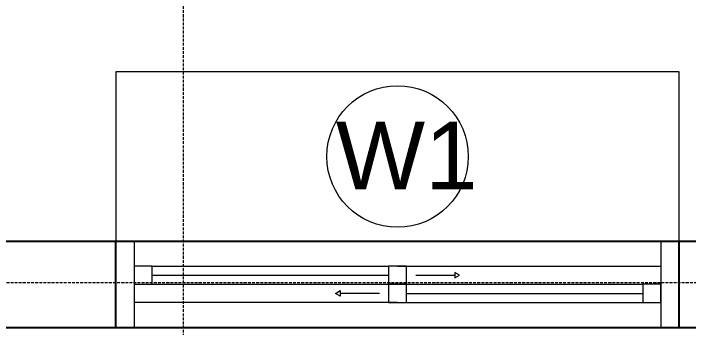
# Model space of a CAD drawing. Header units: millimetres. Extents: x -425671 to 598394, y -194194 to 343585.
# Drawn here: x 49701 to 51499, y 166192 to 167027 of the extents above; entities that cross this region are included whole.
import ezdxf

# ---------------------------------------------------------------- set-up
doc = ezdxf.new("R2010")
doc.units = ezdxf.units.MM
for name, pattern in [('ACAD_ISO10W100', [18, 12, -3, 0, -3]), ('DOT3', [0.06, 0, -0.06]), ('HIDDEN', [9.525, 6.35, -3.175])]:
    doc.linetypes.add(name, pattern=pattern)
for name, color, linetype, lineweight in [('230mm Wall', 250, 'Continuous', 25), ('Centre line', 30, 'Continuous', 9), ('Hidden', 250, 'Continuous', 5), ('TEXT', 30, 'DOT3', 9), ('window', 250, 'Continuous', 13)]:
    doc.layers.add(name, color=color, linetype=linetype, lineweight=lineweight)
doc.styles.get("Standard").update_dxf_attribs({"font": 'arial.ttf'})

# ---------------------------------------------------------------- blocks, each defined once
blk = doc.blocks.new('WINODO1')
at = {"layer": 'window', "linetype": 'Continuous'}
for p, q in [((2471212539.7, 936769700.1), (2471212491.3, 936769700.1)), ((2471212491.3, 936769700.1), (2471212491.3, 936769470.1)), ((2471212539.7, 936769700.1), (2471212539.7, 936769470.1)), ((2471213991.3, 936769700.1), (2471213942.9, 936769700.1)), ((2471213942.9, 936769700.1), (2471213942.9, 936769470.1)), ((2471213991.3, 936769700.1), (2471213991.3, 936769470.1)), ((2471212539.7, 936769470.1), (2471212491.3, 936769470.1)), ((2471213991.3, 936769470.1), (2471213942.9, 936769470.1))]:
    blk.add_line(p, q, dxfattribs=at)
at = {"layer": 'window'}
for p, q in [((2471212539.7, 936769700.1), (2471213942.9, 936769700.1)), ((2471212588.1, 936769633.5), (2471213217.1, 936769633.5)), ((2471213241.3, 936769633.5), (2471213942.9, 936769633.5)), ((2471213289.7, 936769609.3), (2471213393.6, 936769609.3)), ((2471212588.1, 936769585.1), (2471213217.1, 936769585.1)), ((2471213265.5, 936769585.1), (2471213894.6, 936769585.1)), ((2471213192.9, 936769560.9), (2471213089, 936769560.9)), ((2471213241.3, 936769536.7), (2471212539.7, 936769536.7)), ((2471213265.5, 936769536.7), (2471213894.6, 936769536.7)), ((2471212539.7, 936769470.1), (2471213942.9, 936769470.1))]:
    blk.add_line(p, q, dxfattribs=at)
at = {"layer": 'window', "color": 4}
for p, q in [((2471212588.1, 936769609.3), (2471213217.1, 936769609.3)), ((2471213265.5, 936769560.9), (2471213894.6, 936769560.9))]:
    blk.add_line(p, q, dxfattribs=at)
at = {"layer": 'window'}
for points in [[(2471212539.7, 936769585.1), (2471212588.1, 936769585.1), (2471212588.1, 936769633.5), (2471212539.7, 936769633.5)], [(2471213217.1, 936769585.1), (2471213265.5, 936769585.1), (2471213265.5, 936769633.5), (2471213217.1, 936769633.5)], [(2471213406.2, 936769609.3), (2471213393.6, 936769616.5), (2471213393.6, 936769602)], [(2471213217.1, 936769536.7), (2471213265.5, 936769536.7), (2471213265.5, 936769585.1), (2471213217.1, 936769585.1)], [(2471213894.6, 936769536.7), (2471213942.9, 936769536.7), (2471213942.9, 936769585.1), (2471213894.6, 936769585.1)], [(2471213076.5, 936769560.9), (2471213089, 936769568.1), (2471213089, 936769553.6)]]:
    blk.add_lwpolyline(points, close=True, dxfattribs=at)
blk = doc.blocks.new('w1')
at = {"layer": 'TEXT', "linetype": 'Continuous'}
blk.add_circle((537677.7, -502628.2), 188.3, dxfattribs=at)
at = {"layer": 'TEXT', "linetype": 'Continuous', "insert": (537513.6, -502536.1), "char_height": 180, "attachment_point": 1}
blk.add_mtext_dynamic_manual_height_columns('W1', width=676.26, gutter_width=12.5, heights=[0], dxfattribs=at)

msp = doc.modelspace()

# ---------------------------------------------------------------- linework, layer by layer
at = {"layer": '230mm Wall'}
for p, q in [((47039.03, 166421.619), (52999.03, 166421.619)), ((49974.029, 166191.619), (49974.029, 166421.619)), ((51474.029, 166191.619), (51474.029, 166421.619)), ((47039.03, 166191.619), (52999.03, 166191.619))]:
    msp.add_line(p, q, dxfattribs=at)
at = {"layer": 'Centre line', "linetype": 'ACAD_ISO10W100', "ltscale": 0.6}
for p, q in [((50154.023, 140421.619), (50154.05, 172421.619)), ((37039.03, 166311.619), (63039.03, 166311.619))]:
    msp.add_line(p, q, dxfattribs=at)
at = {"layer": 'Hidden', "linetype": 'HIDDEN', "ltscale": 0.2}
msp.add_lwpolyline([(49974.029, 166421.619), (51474.029, 166421.619), (51474.029, 166871.619), (49974.029, 166871.619)], close=True, dxfattribs=at)

# ---------------------------------------------------------------- block references
at = {"layer": 'TEXT', "linetype": 'Continuous'}
msp.add_blockref('w1', (-486953.646, 669274.781), dxfattribs=at)
at = {"layer": 'window', "linetype": 'Continuous'}
msp.add_blockref('WINODO1', (-2471162517.302, -936603278.447), dxfattribs=at)

doc.saveas('drawing.dxf')
